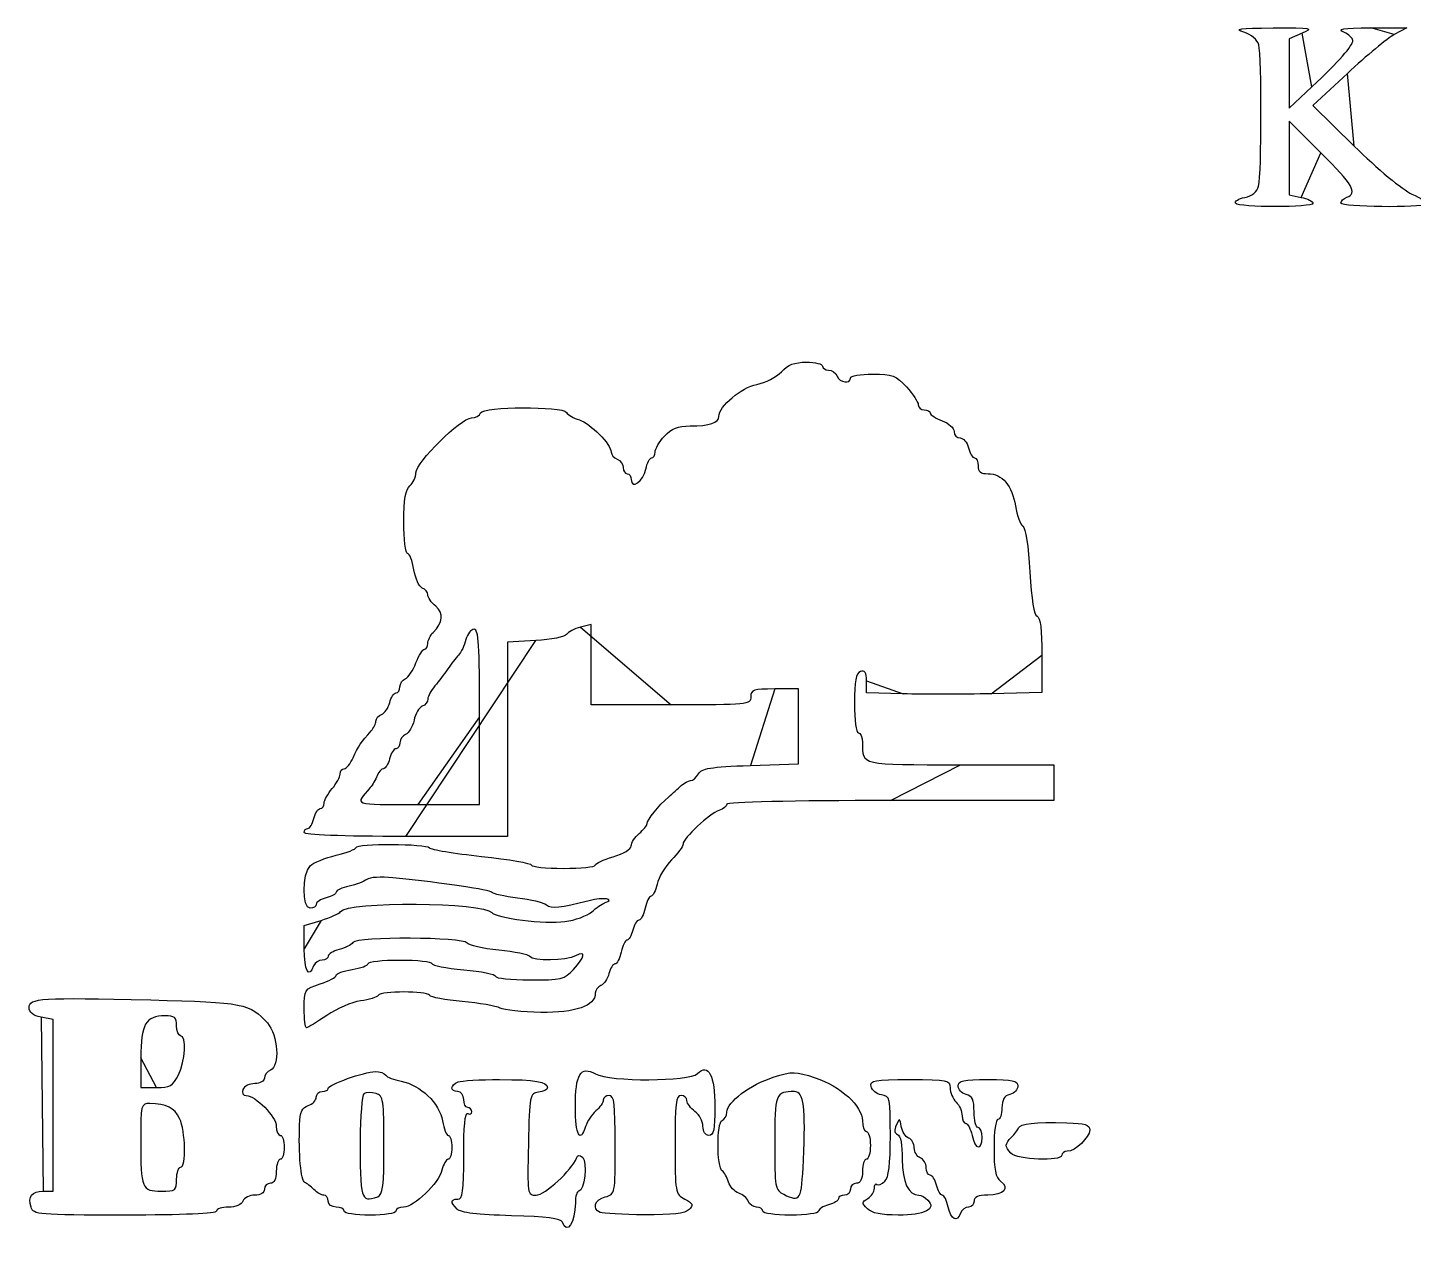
# Model space of a CAD drawing. Extents: x 1.04 to 4.15, y 7.76 to 9.54.
# Drawn here: x 1.039 to 2.197, y 8.519 to 9.529 of the extents above; entities that cross this region are included whole.
import ezdxf

# ---------------------------------------------------------------- set-up
doc = ezdxf.new("R2010")
doc.units = 0
doc.layers.add('Layer_1', color=7, linetype='CONTINUOUS')

msp = doc.modelspace()

# ---------------------------------------------------------------- linework, layer by layer
at = {"layer": 'Layer_1', "color": 7}
for points in [[(2.103928, 9.524158), (2.093095, 9.519449), (2.093095, 9.490471), (2.093095, 9.461493), (2.11224, 9.479477)], [(2.161428, 9.528762), (2.191428, 9.528851), (2.181062, 9.523157)], [(2.141875, 9.490617), (2.113053, 9.46377), (2.147491, 9.429881)], [(2.119762, 9.42413), (2.093095, 9.45064), (2.093095, 9.419802), (2.093095, 9.388963), (2.103095, 9.386963)], [(2.048346, 9.382056), (2.048346, 9.382055)], [(1.576423, 8.962456), (1.509757, 8.962456), (1.509757, 8.996151), (1.509757, 9.029846), (1.500623, 9.027553)], [(1.463286, 9.016367), (1.439757, 9.015037), (1.439757, 8.933747), (1.439757, 8.852456), (1.354757, 8.852456)], [(1.886423, 9.00403), (1.886423, 8.972827), (1.843923, 8.971808)], [(1.77059, 8.971752), (1.739757, 8.97271), (1.739757, 8.98248)], [(1.642747, 8.91184), (1.68309, 8.913278), (1.68309, 8.944534), (1.68309, 8.97579), (1.66309, 8.97579)], [(1.364627, 8.879123), (1.416425, 8.879123), (1.416425, 8.952456), (1.416425, 8.952456)], [(1.818446, 8.91246), (1.896423, 8.91246), (1.896423, 8.89746), (1.896423, 8.88246), (1.759757, 8.88246)], [(1.269758, 8.758595), (1.269758, 8.778068), (1.283925, 8.782297)], [(1.051625, 8.555791), (1.059762, 8.555791), (1.059762, 8.627541), (1.059762, 8.699291), (1.049762, 8.701291)], [(1.269757, 8.708591), (1.269758, 8.708589)], [(1.133095, 8.667219), (1.133095, 8.642457), (1.146185, 8.642457)], [(1.164518, 8.652969), (1.164518, 8.652969)], [(1.860595, 8.587443), (1.860595, 8.587443)], [(1.68709, 8.581624), (1.68709, 8.581624)], [(1.163095, 8.565791), (1.163095, 8.565791)], [(1.331156, 8.551142), (1.331156, 8.551147)], [(1.041438, 8.542427), (1.041438, 8.542427)], [(1.303095, 8.539124), (1.303095, 8.539124)], [(1.517262, 8.537998), (1.517262, 8.537998)], [(1.653094, 8.539124), (1.653095, 8.539124)], [(1.808095, 8.542461), (1.808095, 8.542461)], [(1.485599, 8.52996), (1.4856, 8.529961)]]:
    msp.add_lwpolyline(points, close=True, dxfattribs=at)
for points in [[(2.055311, 9.525053), (2.046681, 9.527829), (2.051129, 9.528485), (2.079762, 9.528656)], [(2.067765, 9.51456), (2.066645, 9.518735), (2.061515, 9.523057), (2.055311, 9.525053)], [(2.079762, 9.528656), (2.11271, 9.528854), (2.114127, 9.52859), (2.103928, 9.524158)], [(2.138928, 9.525059), (2.132929, 9.527952), (2.137431, 9.528693), (2.161428, 9.528762)], [(2.146428, 9.518266), (2.146428, 9.520012), (2.143053, 9.523069), (2.138928, 9.525059)], [(2.181062, 9.523157), (2.175361, 9.520026), (2.157727, 9.505382), (2.141875, 9.490617)], [(2.067617, 9.396457), (2.070205, 9.40612), (2.07033, 9.505006), (2.067765, 9.51456)], [(2.11224, 9.479477), (2.134793, 9.500662), (2.146428, 9.513863), (2.146428, 9.518266)], [(2.147491, 9.429881), (2.167045, 9.410639), (2.187937, 9.393303), (2.195831, 9.389769)], [(2.141428, 9.387002), (2.150633, 9.390534), (2.146596, 9.397453), (2.119762, 9.42413)], [(2.056049, 9.386885), (2.062262, 9.388127), (2.066275, 9.391448), (2.067617, 9.396457)], [(2.048346, 9.382055), (2.047351, 9.383665), (2.050818, 9.385838), (2.056049, 9.386885)], [(2.103095, 9.386963), (2.108595, 9.385863), (2.113095, 9.383651), (2.113095, 9.382046)], [(2.136428, 9.382106), (2.136428, 9.383744), (2.138678, 9.385947), (2.141428, 9.387002)], [(2.195831, 9.389769), (2.203476, 9.386346), (2.208739, 9.382552), (2.207525, 9.381338)], [(2.113095, 9.382046), (2.113095, 9.378229), (2.050705, 9.37824), (2.048346, 9.382056)], [(2.207525, 9.381338), (2.204159, 9.377972), (2.136428, 9.378705), (2.136428, 9.382106)], [(1.668646, 9.241075), (1.674165, 9.247029), (1.679615, 9.249123), (1.689597, 9.249123)], [(1.689597, 9.249123), (1.697018, 9.249123), (1.70309, 9.247623), (1.70309, 9.245789)], [(1.70309, 9.245789), (1.70309, 9.243956), (1.705387, 9.242456), (1.708194, 9.242456)], [(1.64817, 9.230584), (1.655329, 9.231928), (1.664544, 9.236648), (1.668646, 9.241075)], [(1.708194, 9.242456), (1.711002, 9.242456), (1.714162, 9.240206), (1.715218, 9.237456)], [(1.715218, 9.237456), (1.717351, 9.231898), (1.726423, 9.230549), (1.726423, 9.235789)], [(1.726423, 9.235789), (1.726423, 9.237623), (1.734758, 9.239123), (1.744944, 9.239123)], [(1.744944, 9.239123), (1.761556, 9.239123), (1.764477, 9.238015), (1.773278, 9.22838)], [(1.616423, 9.203736), (1.616423, 9.212175), (1.635348, 9.228179), (1.64817, 9.230584)], [(1.773278, 9.22838), (1.778674, 9.222471), (1.78309, 9.215721), (1.78309, 9.21338)], [(1.417255, 9.206623), (1.419083, 9.212113), (1.485541, 9.212529), (1.489039, 9.207072)], [(1.78309, 9.21338), (1.78309, 9.211038), (1.78534, 9.209123), (1.78809, 9.209123)], [(1.36309, 9.156706), (1.36309, 9.165271), (1.400779, 9.202456), (1.40946, 9.202456)], [(1.40946, 9.202456), (1.412984, 9.202456), (1.416492, 9.204331), (1.417255, 9.206623)], [(1.489039, 9.207072), (1.49035, 9.205027), (1.495173, 9.202205), (1.499757, 9.200801)], [(1.499757, 9.200801), (1.508896, 9.198), (1.526423, 9.180305), (1.526423, 9.173879)], [(1.592366, 9.195789), (1.60847, 9.195789), (1.616423, 9.198416), (1.616423, 9.203736)], [(1.78809, 9.209123), (1.79084, 9.209123), (1.79309, 9.207952), (1.79309, 9.20652)], [(1.79309, 9.20652), (1.79309, 9.205089), (1.79759, 9.202219), (1.80309, 9.200143)], [(1.80309, 9.200143), (1.80859, 9.198067), (1.81309, 9.193988), (1.81309, 9.191079)], [(1.56309, 9.173951), (1.56309, 9.176606), (1.566637, 9.182606), (1.570972, 9.187284)], [(1.570972, 9.187284), (1.576924, 9.193707), (1.582162, 9.195789), (1.592366, 9.195789)], [(1.81309, 9.191079), (1.81309, 9.18817), (1.815311, 9.185789), (1.818026, 9.185789)], [(1.818026, 9.185789), (1.820741, 9.185789), (1.823904, 9.182039), (1.825054, 9.177456)], [(1.825054, 9.177456), (1.826205, 9.172873), (1.828483, 9.169123), (1.830118, 9.169123)], [(1.526423, 9.173879), (1.526423, 9.171655), (1.528673, 9.168973), (1.531423, 9.167917)], [(1.531423, 9.167917), (1.534173, 9.166862), (1.536423, 9.163702), (1.536423, 9.160894)], [(1.555341, 9.159544), (1.556394, 9.164812), (1.558569, 9.169123), (1.560173, 9.169123)], [(1.560173, 9.169123), (1.561777, 9.169123), (1.56309, 9.171295), (1.56309, 9.173951)], [(1.830118, 9.169123), (1.831752, 9.169123), (1.83309, 9.166123), (1.83309, 9.162456)], [(1.35809, 9.14579), (1.36084, 9.148072), (1.36309, 9.152985), (1.36309, 9.156706)], [(1.536423, 9.160894), (1.536423, 9.158086), (1.537923, 9.155789), (1.539757, 9.155789)], [(1.539757, 9.155789), (1.54159, 9.155789), (1.54309, 9.153586), (1.54309, 9.150894)], [(1.54309, 9.150894), (1.54309, 9.142212), (1.553319, 9.149434), (1.555341, 9.159544)], [(1.83309, 9.162456), (1.83309, 9.157567), (1.835312, 9.155789), (1.841423, 9.155789)], [(1.841423, 9.155789), (1.853208, 9.155789), (1.861693, 9.14586), (1.864406, 9.128896)], [(1.35309, 9.115382), (1.35309, 9.134656), (1.35442, 9.142744), (1.35809, 9.14579)], [(1.864406, 9.128896), (1.865688, 9.120881), (1.868474, 9.113249), (1.870597, 9.111937)], [(1.35613, 9.089123), (1.354458, 9.089123), (1.35309, 9.100939), (1.35309, 9.115382)], [(1.870597, 9.111937), (1.872914, 9.110505), (1.875252, 9.095228), (1.876445, 9.073724)], [(1.361462, 9.075558), (1.360202, 9.083019), (1.357802, 9.089123), (1.35613, 9.089123)], [(1.368422, 9.060201), (1.365855, 9.061186), (1.362723, 9.068097), (1.361462, 9.075558)], [(1.876445, 9.073724), (1.877739, 9.050405), (1.879828, 9.037432), (1.882428, 9.036565)], [(1.37309, 9.054507), (1.37309, 9.056654), (1.370989, 9.059216), (1.368422, 9.060201)], [(1.379687, 9.044956), (1.376059, 9.048063), (1.37309, 9.052361), (1.37309, 9.054507)], [(1.377443, 9.023052), (1.385771, 9.031479), (1.38655, 9.03908), (1.379687, 9.044956)], [(1.882428, 9.036565), (1.885153, 9.035658), (1.886423, 9.025314), (1.886423, 9.00403)], [(1.411786, 9.02579), (1.409235, 9.02579), (1.406161, 9.021858), (1.404955, 9.017054)], [(1.416425, 8.952456), (1.416425, 9.01288), (1.415608, 9.02579), (1.411786, 9.02579)], [(1.500623, 9.027553), (1.4956, 9.026293), (1.490438, 9.023559), (1.489152, 9.021479)], [(1.370379, 9.009123), (1.37187, 9.009123), (1.37309, 9.011266), (1.37309, 9.013885)], [(1.37309, 9.013885), (1.37309, 9.016504), (1.375049, 9.020629), (1.377443, 9.023052)], [(1.404955, 9.017054), (1.403749, 9.012249), (1.400961, 9.006433), (1.39876, 9.004129)], [(1.489152, 9.021479), (1.487867, 9.019398), (1.476227, 9.017098), (1.463286, 9.016367)], [(1.363144, 8.997595), (1.365632, 9.003935), (1.368888, 9.009123), (1.370379, 9.009123)], [(1.39876, 9.004129), (1.396559, 9.001825), (1.392508, 8.996616), (1.389758, 8.992554)], [(1.354189, 8.984366), (1.356627, 8.985302), (1.360657, 8.991255), (1.363144, 8.997595)], [(1.389758, 8.992554), (1.387008, 8.988492), (1.382133, 8.982078), (1.378925, 8.978302)], [(1.734757, 8.990332), (1.730936, 8.988866), (1.729757, 8.9826), (1.729757, 8.96377)], [(1.739757, 8.98248), (1.739757, 8.989796), (1.7385, 8.991768), (1.734757, 8.990332)], [(1.346487, 8.972456), (1.348285, 8.972456), (1.349757, 8.974753), (1.349757, 8.977561)], [(1.349757, 8.977561), (1.349757, 8.980369), (1.351751, 8.983431), (1.354189, 8.984366)], [(1.378925, 8.978302), (1.375717, 8.974526), (1.373092, 8.969576), (1.373092, 8.967303)], [(1.341186, 8.964364), (1.342303, 8.968815), (1.344688, 8.972456), (1.346487, 8.972456)], [(1.373092, 8.967303), (1.373092, 8.96503), (1.370983, 8.96236), (1.368406, 8.961372)], [(1.64309, 8.969123), (1.64309, 8.962679), (1.640868, 8.962456), (1.576423, 8.962456)], [(1.66309, 8.97579), (1.645312, 8.97579), (1.64309, 8.975049), (1.64309, 8.969123)], [(1.843923, 8.971808), (1.820548, 8.971248), (1.787548, 8.97122), (1.77059, 8.971752)], [(1.329757, 8.94899), (1.329757, 8.951011), (1.331871, 8.953477), (1.334456, 8.954469)], [(1.334456, 8.954469), (1.33704, 8.955461), (1.340069, 8.959914), (1.341186, 8.964364)], [(1.368406, 8.961372), (1.365829, 8.960383), (1.362737, 8.955097), (1.361535, 8.949627)], [(1.729757, 8.96377), (1.729757, 8.949563), (1.731168, 8.939127), (1.73309, 8.939127)], [(1.32559, 8.940667), (1.327882, 8.943223), (1.329757, 8.946968), (1.329757, 8.94899)], [(1.361535, 8.949627), (1.360334, 8.944156), (1.357192, 8.938852), (1.354554, 8.937839)], [(1.310638, 8.91829), (1.314681, 8.927392), (1.317592, 8.931749), (1.32559, 8.940667)], [(1.354554, 8.937839), (1.351917, 8.936827), (1.349758, 8.933702), (1.349758, 8.930894)], [(1.73309, 8.939127), (1.734923, 8.939127), (1.736423, 8.935499), (1.736423, 8.931066)], [(1.346488, 8.92579), (1.34469, 8.92579), (1.342277, 8.92204), (1.341127, 8.917456)], [(1.349758, 8.930894), (1.349758, 8.928087), (1.348287, 8.92579), (1.346488, 8.92579)], [(1.736423, 8.931066), (1.736423, 8.911875), (1.733845, 8.91246), (1.818446, 8.91246)], [(1.299757, 8.904633), (1.299757, 8.907103), (1.301289, 8.909123), (1.303161, 8.909123)], [(1.303161, 8.909123), (1.305034, 8.909123), (1.308398, 8.913248), (1.310638, 8.91829)], [(1.335959, 8.909123), (1.334267, 8.909123), (1.331888, 8.906498), (1.330673, 8.90329)], [(1.341127, 8.917456), (1.339977, 8.912873), (1.337651, 8.909123), (1.335959, 8.909123)], [(1.599248, 8.904762), (1.601865, 8.909438), (1.609292, 8.910647), (1.642747, 8.91184)], [(1.29309, 8.892456), (1.296757, 8.896684), (1.299757, 8.902164), (1.299757, 8.904633)], [(1.330673, 8.90329), (1.329459, 8.900081), (1.326881, 8.895633), (1.324945, 8.893405)], [(1.58489, 8.894956), (1.587305, 8.897248), (1.590813, 8.899123), (1.592686, 8.899123)], [(1.592686, 8.899123), (1.594559, 8.899123), (1.597512, 8.901661), (1.599248, 8.904762)], [(1.286423, 8.88028), (1.286423, 8.882749), (1.289423, 8.888229), (1.29309, 8.892456)], [(1.324945, 8.893405), (1.311773, 8.878246), (1.309338, 8.879123), (1.364627, 8.879123)], [(1.556423, 8.863159), (1.556423, 8.86633), (1.566016, 8.878286), (1.574295, 8.885433)], [(1.574295, 8.885433), (1.577708, 8.888379), (1.582476, 8.892665), (1.58489, 8.894956)], [(1.277792, 8.867456), (1.278942, 8.87204), (1.281355, 8.87579), (1.283153, 8.87579)], [(1.283153, 8.87579), (1.284952, 8.87579), (1.286423, 8.87781), (1.286423, 8.88028)], [(1.616505, 8.874153), (1.608796, 8.871706), (1.586423, 8.850743), (1.586423, 8.845967)], [(1.62309, 8.879351), (1.62309, 8.877642), (1.620127, 8.875302), (1.616505, 8.874153)], [(1.759757, 8.88246), (1.677451, 8.88246), (1.62309, 8.881223), (1.62309, 8.879351)], [(1.272729, 8.859123), (1.274363, 8.859123), (1.276642, 8.862873), (1.277792, 8.867456)], [(1.549757, 8.854896), (1.553423, 8.858036), (1.556423, 8.861754), (1.556423, 8.863159)], [(1.269757, 8.85579), (1.269757, 8.857623), (1.271094, 8.859123), (1.272729, 8.859123)], [(1.354757, 8.852456), (1.300312, 8.852456), (1.269757, 8.853655), (1.269757, 8.85579)], [(1.54309, 8.844524), (1.54309, 8.847089), (1.54609, 8.851757), (1.549757, 8.854896)], [(1.296325, 8.836718), (1.305546, 8.838909), (1.31309, 8.841846), (1.31309, 8.843245)], [(1.31309, 8.843245), (1.31309, 8.846691), (1.372253, 8.846506), (1.374387, 8.843054)], [(1.374387, 8.843054), (1.375317, 8.84155), (1.394905, 8.838289), (1.417917, 8.835808)], [(1.52809, 8.83543), (1.536612, 8.837946), (1.54309, 8.841873), (1.54309, 8.844524)], [(1.586423, 8.845967), (1.586423, 8.844165), (1.582062, 8.838229), (1.576732, 8.832776)], [(1.274758, 8.792456), (1.267937, 8.792456), (1.267857, 8.821031), (1.274658, 8.827834)], [(1.274658, 8.827834), (1.277354, 8.83053), (1.287104, 8.834528), (1.296325, 8.836718)], [(1.417917, 8.835808), (1.440929, 8.833328), (1.459757, 8.830059), (1.459757, 8.828544)], [(1.459757, 8.828544), (1.459757, 8.827029), (1.471757, 8.82579), (1.486423, 8.82579)], [(1.486423, 8.82579), (1.50109, 8.82579), (1.51309, 8.826962), (1.51309, 8.828395)], [(1.51309, 8.828395), (1.51309, 8.829828), (1.51984, 8.832994), (1.52809, 8.83543)], [(1.576732, 8.832776), (1.571402, 8.827324), (1.566033, 8.818272), (1.564801, 8.812661)], [(1.322146, 8.81649), (1.319916, 8.814695), (1.313217, 8.812184), (1.307258, 8.81091)], [(1.343813, 8.817923), (1.334126, 8.818929), (1.324376, 8.818285), (1.322146, 8.81649)], [(1.426425, 8.805733), (1.424904, 8.807899), (1.38832, 8.813297), (1.343813, 8.817923)], [(1.296425, 8.805886), (1.296425, 8.804397), (1.292675, 8.802238), (1.288092, 8.801088)], [(1.307258, 8.81091), (1.3013, 8.809636), (1.296425, 8.807375), (1.296425, 8.805886)], [(1.448092, 8.800919), (1.437092, 8.802261), (1.427342, 8.804427), (1.426425, 8.805733)], [(1.564801, 8.812661), (1.563568, 8.807051), (1.561299, 8.80246), (1.559757, 8.80246)], [(1.279758, 8.795726), (1.279758, 8.793928), (1.277508, 8.792456), (1.274758, 8.792456)], [(1.288092, 8.801088), (1.283508, 8.799937), (1.279758, 8.797525), (1.279758, 8.795726)], [(1.300092, 8.789713), (1.305467, 8.798276), (1.420924, 8.7975), (1.426508, 8.788863)], [(1.472228, 8.795086), (1.469953, 8.796953), (1.459092, 8.799578), (1.448092, 8.800919)], [(1.507998, 8.798664), (1.483766, 8.792399), (1.476399, 8.791662), (1.472228, 8.795086)], [(1.5209, 8.796825), (1.530408, 8.800239), (1.519888, 8.801739), (1.507998, 8.798664)], [(1.510081, 8.789403), (1.513909, 8.792723), (1.518778, 8.796063), (1.5209, 8.796825)], [(1.554757, 8.79246), (1.553549, 8.78696), (1.551208, 8.78246), (1.549555, 8.78246)], [(1.559757, 8.80246), (1.558215, 8.80246), (1.555965, 8.79796), (1.554757, 8.79246)], [(1.283925, 8.782297), (1.291717, 8.784623), (1.298992, 8.787961), (1.300092, 8.789713)], [(1.426508, 8.788863), (1.429496, 8.784242), (1.471428, 8.779023), (1.487676, 8.78125)], [(1.487676, 8.78125), (1.496171, 8.782414), (1.506253, 8.786083), (1.510081, 8.789403)], [(1.549555, 8.78246), (1.547902, 8.78246), (1.545609, 8.77871), (1.544459, 8.774127)], [(1.544459, 8.774127), (1.543308, 8.769543), (1.541149, 8.765793), (1.53966, 8.765793)], [(1.27763, 8.744123), (1.273467, 8.733274), (1.269758, 8.740093), (1.269758, 8.758595)], [(1.298925, 8.757906), (1.293883, 8.756672), (1.289758, 8.754191), (1.289758, 8.752393)], [(1.310483, 8.763803), (1.309168, 8.761794), (1.303967, 8.75914), (1.298925, 8.757906)], [(1.405875, 8.763346), (1.402766, 8.768376), (1.313755, 8.768802), (1.310483, 8.763803)], [(1.432355, 8.7573), (1.419035, 8.758612), (1.407119, 8.761333), (1.405875, 8.763346)], [(1.53966, 8.765793), (1.538171, 8.765793), (1.535965, 8.761293), (1.534757, 8.755793)], [(1.284654, 8.749123), (1.281846, 8.749123), (1.278686, 8.746873), (1.27763, 8.744123)], [(1.289758, 8.752393), (1.289758, 8.750594), (1.287461, 8.749123), (1.284654, 8.749123)], [(1.309758, 8.741176), (1.317092, 8.742349), (1.323092, 8.744617), (1.323092, 8.746216)], [(1.323092, 8.746216), (1.323092, 8.747815), (1.335092, 8.749123), (1.349758, 8.749123)], [(1.349758, 8.749123), (1.364425, 8.749123), (1.376425, 8.747817), (1.376425, 8.74622)], [(1.376425, 8.74622), (1.376425, 8.744623), (1.388425, 8.74227), (1.403092, 8.740991)], [(1.458362, 8.752018), (1.457378, 8.75361), (1.445675, 8.755987), (1.432355, 8.7573)], [(1.496644, 8.752574), (1.488824, 8.748389), (1.460856, 8.747983), (1.458362, 8.752018)], [(1.494917, 8.741276), (1.504714, 8.751847), (1.505554, 8.757342), (1.496644, 8.752574)], [(1.534757, 8.755793), (1.533549, 8.750293), (1.531208, 8.745793), (1.529555, 8.745793)], [(1.283092, 8.729123), (1.290425, 8.731543), (1.296425, 8.734766), (1.296425, 8.736284)], [(1.296425, 8.736284), (1.296425, 8.737802), (1.302425, 8.740004), (1.309758, 8.741176)], [(1.403092, 8.740991), (1.417758, 8.739712), (1.429758, 8.737268), (1.429758, 8.735561)], [(1.429758, 8.735561), (1.429758, 8.733853), (1.44258, 8.732456), (1.458251, 8.732456)], [(1.458251, 8.732456), (1.48478, 8.732456), (1.487306, 8.733064), (1.494917, 8.741276)], [(1.524519, 8.737701), (1.523402, 8.733251), (1.520374, 8.728798), (1.517789, 8.727806)], [(1.529555, 8.745793), (1.527902, 8.745793), (1.525636, 8.742152), (1.524519, 8.737701)], [(1.269758, 8.708589), (1.269758, 8.724456), (1.269978, 8.724795), (1.283092, 8.729123)], [(1.374467, 8.719595), (1.372152, 8.723341), (1.334018, 8.723324), (1.331701, 8.719573)], [(1.517789, 8.727806), (1.515204, 8.726814), (1.51309, 8.723878), (1.51309, 8.721281)], [(1.039762, 8.709349), (1.039762, 8.717325), (1.049234, 8.717914), (1.141429, 8.71568)], [(1.141429, 8.71568), (1.219069, 8.713797), (1.224548, 8.712721), (1.238929, 8.696531)], [(1.316788, 8.714928), (1.309566, 8.713959), (1.296884, 8.708507), (1.288606, 8.702811)], [(1.331701, 8.719573), (1.330721, 8.717987), (1.32401, 8.715897), (1.316788, 8.714928)], [(1.401907, 8.714404), (1.387789, 8.715683), (1.375441, 8.718019), (1.374467, 8.719595)], [(1.43354, 8.708886), (1.43026, 8.710641), (1.416025, 8.713124), (1.401907, 8.714404)], [(1.51309, 8.721281), (1.51309, 8.710724), (1.496486, 8.704918), (1.467424, 8.705314)], [(1.049762, 8.701291), (1.043053, 8.702632), (1.039762, 8.705284), (1.039762, 8.709349)], [(1.153333, 8.702457), (1.137268, 8.702457), (1.133095, 8.695192), (1.133095, 8.667219)], [(1.163095, 8.694124), (1.163095, 8.701116), (1.161524, 8.702457), (1.153333, 8.702457)], [(1.271656, 8.692458), (1.270611, 8.692458), (1.269757, 8.699718), (1.269757, 8.708591)], [(1.288606, 8.702811), (1.280328, 8.697118), (1.272701, 8.692458), (1.271656, 8.692458)], [(1.467424, 8.705314), (1.452068, 8.705523), (1.43682, 8.707131), (1.43354, 8.708886)], [(1.166429, 8.685791), (1.164595, 8.685791), (1.163095, 8.689541), (1.163095, 8.694124)], [(1.238929, 8.696531), (1.247979, 8.686342), (1.249635, 8.660145), (1.241429, 8.656996)], [(1.164518, 8.652969), (1.170362, 8.664685), (1.171591, 8.685791), (1.166429, 8.685791)], [(1.241429, 8.656996), (1.238679, 8.65594), (1.236429, 8.652988), (1.236429, 8.650434)], [(1.289762, 8.641675), (1.289762, 8.644925), (1.320104, 8.655791), (1.329179, 8.655791)], [(1.329179, 8.655791), (1.33295, 8.655791), (1.336857, 8.654461), (1.337862, 8.652835)], [(1.496429, 8.626029), (1.496429, 8.653978), (1.500619, 8.660887), (1.513307, 8.653859)], [(1.513307, 8.653859), (1.52532, 8.647205), (1.59186, 8.647412), (1.598572, 8.654124)], [(1.598572, 8.654124), (1.607668, 8.66322), (1.613095, 8.652721), (1.613095, 8.626029)], [(1.661919, 8.651091), (1.678047, 8.656164), (1.680333, 8.656136), (1.696806, 8.650665)], [(1.146185, 8.642457), (1.157539, 8.642457), (1.159969, 8.64385), (1.164518, 8.652969)], [(1.228452, 8.645791), (1.224065, 8.645791), (1.219612, 8.643541), (1.218557, 8.640791)], [(1.236429, 8.650434), (1.236429, 8.647759), (1.233048, 8.645791), (1.228452, 8.645791)], [(1.284762, 8.639124), (1.287512, 8.639124), (1.289762, 8.640272), (1.289762, 8.641675)], [(1.337862, 8.652835), (1.338866, 8.65121), (1.344709, 8.648938), (1.350846, 8.647786)], [(1.350846, 8.647786), (1.366794, 8.644795), (1.382959, 8.629211), (1.385341, 8.614532)], [(1.398095, 8.639127), (1.391494, 8.639127), (1.391679, 8.644537), (1.398367, 8.647104)], [(1.398367, 8.647104), (1.401267, 8.648217), (1.416894, 8.649127), (1.433094, 8.649127)], [(1.433094, 8.649127), (1.462787, 8.649127), (1.473094, 8.647377), (1.473094, 8.642336)], [(1.473094, 8.642336), (1.473094, 8.640826), (1.469719, 8.639112), (1.465594, 8.638526)], [(1.623094, 8.621801), (1.623094, 8.630218), (1.642784, 8.645073), (1.661919, 8.651091)], [(1.696806, 8.650665), (1.71826, 8.643539), (1.736427, 8.627012), (1.736427, 8.614621)], [(1.743718, 8.643294), (1.742719, 8.648537), (1.746004, 8.649127), (1.776184, 8.649127)], [(1.752296, 8.636395), (1.748189, 8.636981), (1.744329, 8.640086), (1.743718, 8.643294)], [(1.776184, 8.649127), (1.807925, 8.649127), (1.809762, 8.648749), (1.809762, 8.642222)], [(1.809762, 8.642222), (1.809762, 8.638425), (1.812012, 8.633068), (1.814762, 8.630318)], [(1.816428, 8.643815), (1.816428, 8.648203), (1.820776, 8.649127), (1.841428, 8.649127)], [(1.823095, 8.63676), (1.819428, 8.637719), (1.816428, 8.640894), (1.816428, 8.643815)], [(1.841428, 8.649127), (1.862081, 8.649127), (1.866428, 8.648204), (1.866428, 8.643815)], [(1.866428, 8.643815), (1.866428, 8.640894), (1.863428, 8.637719), (1.859762, 8.63676)], [(1.218557, 8.640791), (1.217428, 8.63785), (1.218512, 8.635791), (1.221191, 8.635791)], [(1.221191, 8.635791), (1.22905, 8.635791), (1.246429, 8.618065), (1.246429, 8.610048)], [(1.273095, 8.627457), (1.276762, 8.628621), (1.279762, 8.631722), (1.279762, 8.634349)], [(1.279762, 8.634349), (1.279762, 8.636975), (1.282012, 8.639124), (1.284762, 8.639124)], [(1.319792, 8.63747), (1.316174, 8.635234), (1.315015, 8.563347), (1.318452, 8.554391)], [(1.329792, 8.637448), (1.326142, 8.638606), (1.321642, 8.638619), (1.319792, 8.63747)], [(1.336429, 8.594256), (1.336429, 8.632352), (1.335945, 8.635495), (1.329792, 8.637448)], [(1.403095, 8.632461), (1.403095, 8.636164), (1.400873, 8.639127), (1.398095, 8.639127)], [(1.406428, 8.625794), (1.404595, 8.625794), (1.403095, 8.628794), (1.403095, 8.632461)], [(1.465594, 8.638526), (1.458322, 8.637493), (1.458066, 8.636172), (1.457161, 8.594961)], [(1.519762, 8.632015), (1.519762, 8.629938), (1.516977, 8.625813), (1.513572, 8.622848)], [(1.524762, 8.635791), (1.522012, 8.635791), (1.519762, 8.634091), (1.519762, 8.632015)], [(1.529762, 8.594485), (1.529762, 8.628979), (1.528938, 8.635791), (1.524762, 8.635791)], [(1.584762, 8.635791), (1.580588, 8.635791), (1.579762, 8.629002), (1.579762, 8.594687)], [(1.589762, 8.631527), (1.589762, 8.633872), (1.587512, 8.635791), (1.584762, 8.635791)], [(1.596429, 8.622457), (1.592762, 8.6251), (1.589762, 8.629181), (1.589762, 8.631527)], [(1.67967, 8.639124), (1.663826, 8.639124), (1.663095, 8.63722), (1.663095, 8.595943)], [(1.68709, 8.581624), (1.689176, 8.625287), (1.68739, 8.639124), (1.67967, 8.639124)], [(1.759762, 8.601991), (1.759762, 8.633981), (1.759459, 8.635373), (1.752296, 8.636395)], [(1.814762, 8.630318), (1.817512, 8.627568), (1.819762, 8.622425), (1.819762, 8.618889)], [(1.829762, 8.622072), (1.829762, 8.632213), (1.828318, 8.635394), (1.823095, 8.63676)], [(1.859762, 8.63676), (1.855039, 8.635525), (1.853095, 8.632213), (1.853095, 8.625405)], [(1.140595, 8.629078), (1.133345, 8.629123), (1.133095, 8.628078), (1.133095, 8.59773)], [(1.165596, 8.616622), (1.161401, 8.625512), (1.154412, 8.628995), (1.140595, 8.629078)], [(1.265881, 8.611399), (1.266303, 8.622134), (1.267963, 8.625828), (1.273095, 8.627457)], [(1.403095, 8.585991), (1.403095, 8.609717), (1.404283, 8.62212), (1.406428, 8.620794)], [(1.409762, 8.622264), (1.409762, 8.624205), (1.408262, 8.625794), (1.406428, 8.625794)], [(1.406428, 8.620794), (1.408262, 8.619661), (1.409762, 8.620323), (1.409762, 8.622264)], [(1.505014, 8.609957), (1.500399, 8.595341), (1.496429, 8.602773), (1.496429, 8.626029)], [(1.513572, 8.622848), (1.510168, 8.619883), (1.506317, 8.614082), (1.505014, 8.609957)], [(1.603095, 8.610055), (1.603095, 8.614234), (1.600095, 8.619815), (1.596429, 8.622457)], [(1.613095, 8.626029), (1.613095, 8.607299), (1.612069, 8.602457), (1.608095, 8.602457)], [(1.619155, 8.615033), (1.621321, 8.615755), (1.623094, 8.618801), (1.623094, 8.621801)], [(1.819762, 8.618889), (1.819762, 8.615353), (1.821142, 8.612461), (1.82283, 8.612461)], [(1.833095, 8.609127), (1.831262, 8.609127), (1.829762, 8.614952), (1.829762, 8.622072)], [(1.853095, 8.625405), (1.853095, 8.620119), (1.851595, 8.615794), (1.849762, 8.615794)], [(1.166429, 8.575791), (1.171178, 8.575791), (1.17056, 8.606103), (1.165596, 8.616622)], [(1.246429, 8.610048), (1.246429, 8.605873), (1.247929, 8.602457), (1.249762, 8.602457)], [(1.270167, 8.562993), (1.266994, 8.56417), (1.264939, 8.587382), (1.265881, 8.611399)], [(1.385341, 8.614532), (1.386419, 8.607891), (1.388605, 8.602457), (1.390198, 8.602457)], [(1.608095, 8.602457), (1.605113, 8.602457), (1.603095, 8.605524), (1.603095, 8.610055)], [(1.619221, 8.57271), (1.614587, 8.575701), (1.614529, 8.613491), (1.619155, 8.615033)], [(1.736427, 8.614621), (1.736427, 8.609764), (1.737927, 8.605791), (1.73976, 8.605791)], [(1.764749, 8.610994), (1.76287, 8.606735), (1.763239, 8.604079), (1.765829, 8.603216)], [(1.76894, 8.609757), (1.767682, 8.616995), (1.767429, 8.61707), (1.764749, 8.610994)], [(1.77502, 8.600233), (1.772413, 8.601235), (1.769677, 8.60552), (1.76894, 8.609757)], [(1.82283, 8.612461), (1.824518, 8.612461), (1.826887, 8.607961), (1.828095, 8.602461)], [(1.836428, 8.600794), (1.836428, 8.605377), (1.834928, 8.609127), (1.833095, 8.609127)], [(1.849762, 8.615794), (1.847851, 8.615794), (1.846428, 8.605639), (1.846428, 8.591995)], [(1.861131, 8.600969), (1.863717, 8.603555), (1.866342, 8.607066), (1.866964, 8.60877)], [(1.866964, 8.60877), (1.868285, 8.612388), (1.880531, 8.613661), (1.907262, 8.61296)], [(1.907262, 8.61296), (1.922564, 8.612559), (1.926429, 8.61136), (1.926429, 8.607015)], [(1.926429, 8.607015), (1.926429, 8.600733), (1.914202, 8.589124), (1.907585, 8.589124)], [(1.133095, 8.59773), (1.133095, 8.557798), (1.13391, 8.555791), (1.150119, 8.555791)], [(1.249762, 8.602457), (1.251595, 8.602457), (1.253095, 8.597957), (1.253095, 8.592457)], [(1.390198, 8.602457), (1.391792, 8.602457), (1.393095, 8.597957), (1.393095, 8.592457)], [(1.663095, 8.595943), (1.663095, 8.558654), (1.663449, 8.556639), (1.670595, 8.553192)], [(1.73976, 8.605791), (1.741594, 8.605791), (1.743094, 8.600541), (1.743094, 8.594124)], [(1.755158, 8.564048), (1.75846, 8.56735), (1.759762, 8.578077), (1.759762, 8.601991)], [(1.765829, 8.603216), (1.768253, 8.602408), (1.769762, 8.594428), (1.769762, 8.582421)], [(1.779762, 8.591999), (1.779762, 8.595527), (1.777628, 8.599233), (1.77502, 8.600233)], [(1.828095, 8.602461), (1.830756, 8.590346), (1.836428, 8.589211), (1.836428, 8.600794)], [(1.860595, 8.587443), (1.855295, 8.593464), (1.855364, 8.595202), (1.861131, 8.600969)], [(1.253095, 8.592457), (1.253095, 8.586957), (1.251595, 8.582457), (1.249762, 8.582457)], [(1.331156, 8.551147), (1.335569, 8.552841), (1.336429, 8.559866), (1.336429, 8.594256)], [(1.393095, 8.592457), (1.393095, 8.586957), (1.391758, 8.582457), (1.390123, 8.582457)], [(1.398095, 8.549127), (1.402238, 8.549127), (1.403095, 8.555445), (1.403095, 8.585991)], [(1.457161, 8.594961), (1.45624, 8.552989), (1.45632, 8.552461), (1.463634, 8.552461)], [(1.49739, 8.583265), (1.498448, 8.586153), (1.500069, 8.586397), (1.502591, 8.584048)], [(1.502591, 8.584048), (1.506737, 8.580184), (1.503918, 8.555794), (1.499325, 8.555794)], [(1.521429, 8.551088), (1.529757, 8.553179), (1.529762, 8.553206), (1.529762, 8.594485)], [(1.579762, 8.594687), (1.579762, 8.554541), (1.579951, 8.553483), (1.587884, 8.549237)], [(1.743094, 8.594124), (1.743094, 8.587707), (1.741594, 8.582457), (1.73976, 8.582457)], [(1.784762, 8.583666), (1.782012, 8.584722), (1.779762, 8.588471), (1.779762, 8.591999)], [(1.789762, 8.575437), (1.789762, 8.578908), (1.787512, 8.582611), (1.784762, 8.583666)], [(1.846428, 8.591995), (1.846428, 8.573709), (1.847705, 8.567262), (1.851938, 8.564167)], [(1.903095, 8.585791), (1.903095, 8.580489), (1.865428, 8.581954), (1.860595, 8.587443)], [(1.907585, 8.589124), (1.905116, 8.589124), (1.903095, 8.587624), (1.903095, 8.585791)], [(1.163095, 8.565791), (1.163095, 8.571291), (1.164595, 8.575791), (1.166429, 8.575791)], [(1.246429, 8.572457), (1.246429, 8.565791), (1.244762, 8.562457), (1.241429, 8.562457)], [(1.249762, 8.582457), (1.247929, 8.582457), (1.246429, 8.577957), (1.246429, 8.572457)], [(1.384896, 8.573469), (1.382105, 8.562351), (1.361553, 8.542457), (1.352858, 8.542457)], [(1.390123, 8.582457), (1.388489, 8.582457), (1.386136, 8.578413), (1.384896, 8.573469)], [(1.463634, 8.552461), (1.470626, 8.552461), (1.493878, 8.573679), (1.49739, 8.583265)], [(1.624483, 8.563461), (1.623226, 8.567492), (1.620858, 8.571654), (1.619221, 8.57271)], [(1.670595, 8.553192), (1.684647, 8.546415), (1.685476, 8.547844), (1.68709, 8.581624)], [(1.736427, 8.572457), (1.736427, 8.565791), (1.73476, 8.562457), (1.731427, 8.562457)], [(1.73976, 8.582457), (1.737927, 8.582457), (1.736427, 8.577957), (1.736427, 8.572457)], [(1.769762, 8.582421), (1.769762, 8.563538), (1.774868, 8.552461), (1.783571, 8.552461)], [(1.793032, 8.569127), (1.791233, 8.569127), (1.789762, 8.571967), (1.789762, 8.575437)], [(1.150119, 8.555791), (1.162315, 8.555791), (1.163095, 8.556392), (1.163095, 8.565791)], [(1.241429, 8.562457), (1.238679, 8.562457), (1.236429, 8.560207), (1.236429, 8.557457)], [(1.277917, 8.55716), (1.27533, 8.559746), (1.271843, 8.562371), (1.270167, 8.562993)], [(1.632958, 8.554168), (1.629554, 8.555248), (1.625741, 8.55943), (1.624483, 8.563461)], [(1.731427, 8.562457), (1.728677, 8.562457), (1.726427, 8.560207), (1.726427, 8.557457)], [(1.746428, 8.558182), (1.746428, 8.561146), (1.747357, 8.562643), (1.748492, 8.561508)], [(1.748492, 8.561508), (1.749627, 8.560373), (1.752627, 8.561515), (1.755158, 8.564048)], [(1.798393, 8.560794), (1.797243, 8.565377), (1.79483, 8.569127), (1.793032, 8.569127)], [(1.803192, 8.552461), (1.801703, 8.552461), (1.799543, 8.556211), (1.798393, 8.560794)], [(1.851938, 8.564167), (1.859903, 8.558343), (1.854523, 8.552461), (1.841232, 8.552461)], [(1.041438, 8.542427), (1.038578, 8.551438), (1.041897, 8.555791), (1.051625, 8.555791)], [(1.228452, 8.552457), (1.224065, 8.552457), (1.219612, 8.550207), (1.218557, 8.547457)], [(1.236429, 8.557457), (1.236429, 8.554406), (1.23332, 8.552457), (1.228452, 8.552457)], [(1.286191, 8.552457), (1.284226, 8.552457), (1.280503, 8.554573), (1.277917, 8.55716)], [(1.289762, 8.547457), (1.289762, 8.550207), (1.288155, 8.552457), (1.286191, 8.552457)], [(1.318452, 8.554391), (1.320651, 8.54866), (1.323074, 8.54804), (1.331156, 8.551142)], [(1.397566, 8.540847), (1.391754, 8.546659), (1.391911, 8.549127), (1.398095, 8.549127)], [(1.499325, 8.555794), (1.497731, 8.555794), (1.496428, 8.551416), (1.496428, 8.546066)], [(1.517262, 8.537998), (1.510134, 8.540874), (1.512687, 8.548894), (1.521429, 8.551088)], [(1.587884, 8.549237), (1.594746, 8.545565), (1.5953, 8.544185), (1.591455, 8.540341)], [(1.641016, 8.54733), (1.639987, 8.550011), (1.636361, 8.553087), (1.632958, 8.554168)], [(1.716427, 8.549485), (1.716427, 8.547851), (1.712677, 8.545572), (1.708094, 8.544422)], [(1.721427, 8.552457), (1.718677, 8.552457), (1.716427, 8.55112), (1.716427, 8.549485)], [(1.726427, 8.557457), (1.726427, 8.554707), (1.724177, 8.552457), (1.721427, 8.552457)], [(1.740588, 8.541158), (1.735659, 8.546087), (1.735678, 8.546776), (1.740826, 8.549657)], [(1.740826, 8.549657), (1.743907, 8.551381), (1.746428, 8.555217), (1.746428, 8.558182)], [(1.783571, 8.552461), (1.785405, 8.552461), (1.788822, 8.550543), (1.791166, 8.548199)], [(1.808095, 8.542461), (1.806887, 8.547961), (1.804681, 8.552461), (1.803192, 8.552461)], [(1.841232, 8.552461), (1.833258, 8.552461), (1.829762, 8.550936), (1.829762, 8.547461)], [(1.119987, 8.535791), (1.046587, 8.535791), (1.043461, 8.536055), (1.041438, 8.542427)], [(1.196429, 8.539124), (1.196429, 8.536999), (1.168726, 8.535791), (1.119987, 8.535791)], [(1.206533, 8.542457), (1.200976, 8.542457), (1.196429, 8.540957), (1.196429, 8.539124)], [(1.218557, 8.547457), (1.217435, 8.544534), (1.21244, 8.542457), (1.206533, 8.542457)], [(1.296429, 8.542457), (1.292725, 8.542457), (1.289762, 8.544679), (1.289762, 8.547457)], [(1.303095, 8.539124), (1.303095, 8.540957), (1.300095, 8.542457), (1.296429, 8.542457)], [(1.324762, 8.535791), (1.31254, 8.535791), (1.303095, 8.537244), (1.303095, 8.539124)], [(1.346429, 8.539124), (1.346429, 8.537244), (1.336984, 8.535791), (1.324762, 8.535791)], [(1.352858, 8.542457), (1.349322, 8.542457), (1.346429, 8.540957), (1.346429, 8.539124)], [(1.443126, 8.535252), (1.414483, 8.536035), (1.400682, 8.537731), (1.397566, 8.540847)], [(1.496428, 8.546066), (1.496428, 8.529519), (1.489278, 8.518886), (1.485599, 8.52996)], [(1.554167, 8.536054), (1.536161, 8.536198), (1.519554, 8.537074), (1.517262, 8.537998)], [(1.591455, 8.540341), (1.588188, 8.537074), (1.577675, 8.535865), (1.554167, 8.536054)], [(1.647991, 8.542457), (1.645183, 8.542457), (1.642045, 8.54465), (1.641016, 8.54733)], [(1.653095, 8.539124), (1.653095, 8.540957), (1.650798, 8.542457), (1.647991, 8.542457)], [(1.676427, 8.535791), (1.663094, 8.535791), (1.653094, 8.537219), (1.653094, 8.539124)], [(1.69976, 8.53906), (1.69976, 8.537234), (1.689458, 8.535791), (1.676427, 8.535791)], [(1.708094, 8.544422), (1.70351, 8.543272), (1.69976, 8.540859), (1.69976, 8.53906)], [(1.766331, 8.535794), (1.752047, 8.535794), (1.744348, 8.537398), (1.740588, 8.541158)], [(1.791166, 8.548199), (1.798578, 8.540788), (1.78858, 8.535794), (1.766331, 8.535794)], [(1.818556, 8.537461), (1.81544, 8.52934), (1.810453, 8.531723), (1.808095, 8.542461)], [(1.825118, 8.542461), (1.822564, 8.542461), (1.819611, 8.540211), (1.818556, 8.537461)], [(1.829762, 8.547461), (1.829762, 8.544711), (1.827672, 8.542461), (1.825118, 8.542461)], [(1.4856, 8.529961), (1.484621, 8.532909), (1.472204, 8.534456), (1.443126, 8.535252)]]:
    msp.add_open_spline(points, degree=3, dxfattribs=at)

doc.saveas('drawing.dxf')
